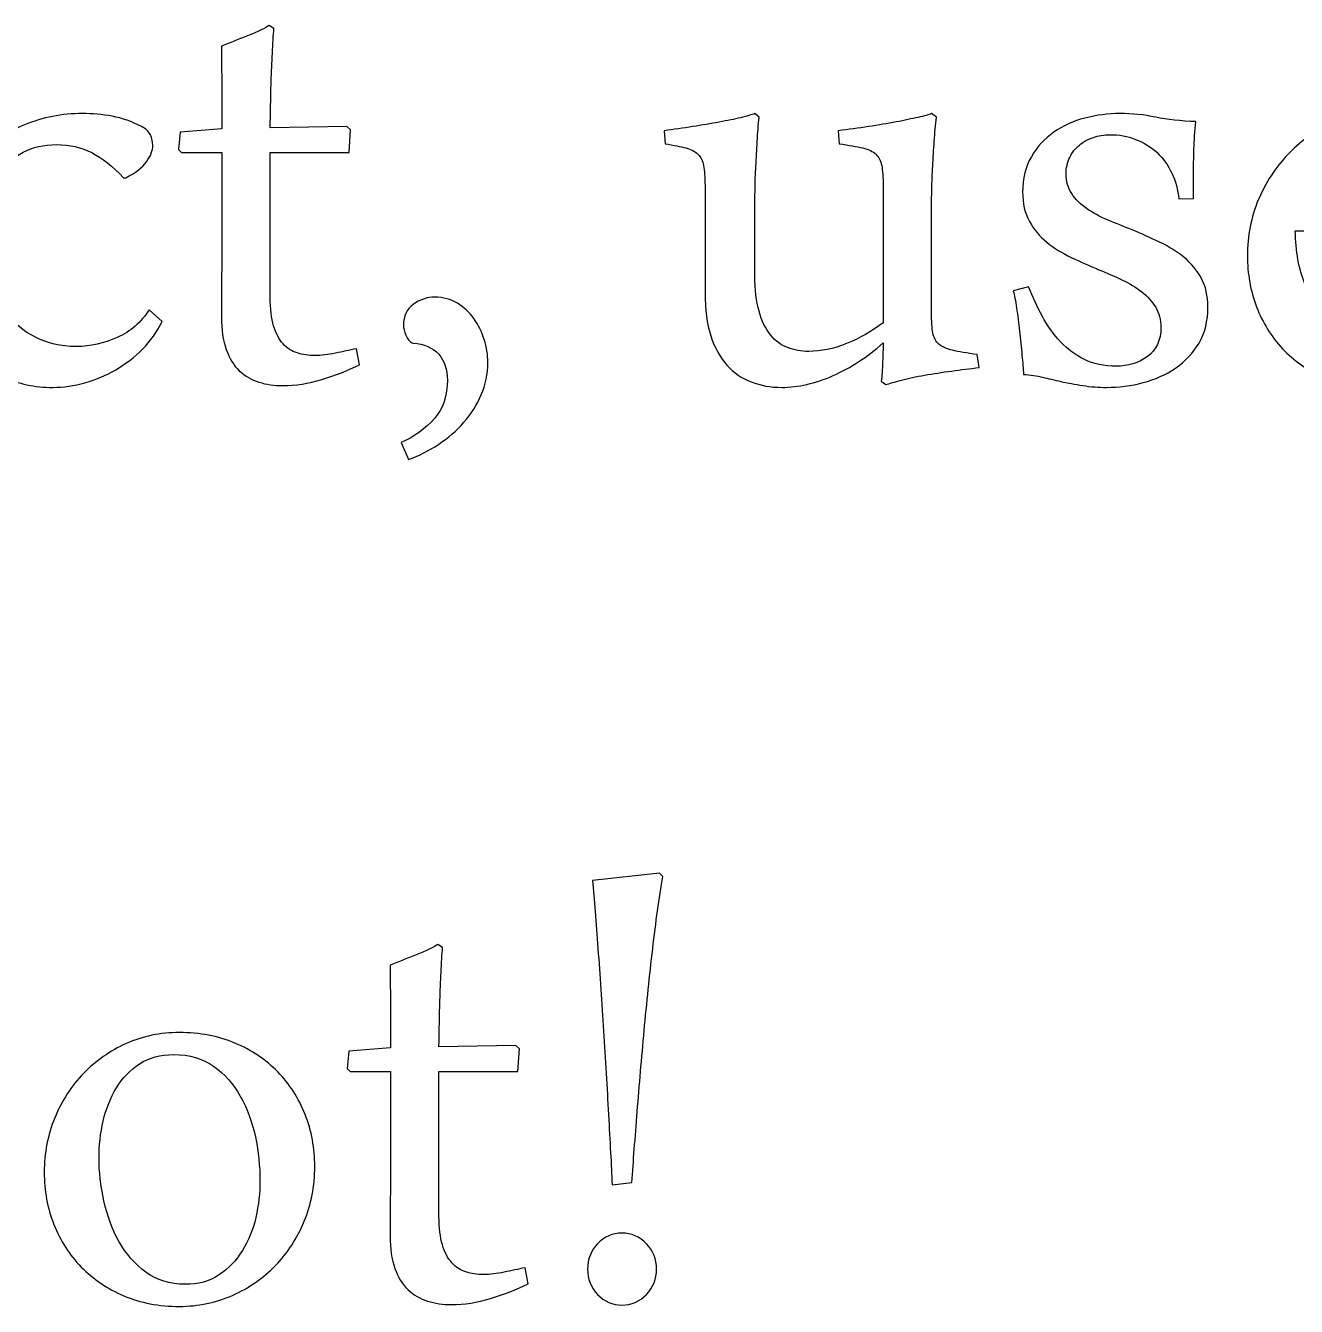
# Model space of a CAD drawing. Extents: x -303 to 288, y -142 to 145.
# Drawn here: x 62.72 to 74.43, y -139.42 to -127.62 of the extents above; entities that cross this region are included whole.
import ezdxf

# ---------------------------------------------------------------- set-up
doc = ezdxf.new("R2010")
doc.units = 0
doc.header["$MEASUREMENT"] = 0
doc.layers.add('LAYER_1', color=7, linetype='CONTINUOUS')

msp = doc.modelspace()

# ---------------------------------------------------------------- linework, layer by layer
at = {"layer": 'LAYER_1', "color": 250}
for points, knots in [([(65.0048, -127.6472), (64.9992, -127.7136), (64.9935, -127.7898), (64.9907, -127.8758), (64.9907, -127.8758), (64.9865, -127.9633), (64.9822, -128.0494), (64.9794, -128.1369), (64.9794, -128.1369), (64.9766, -128.2244), (64.9752, -128.3048), (64.9738, -128.381), (64.9738, -128.381), (64.9724, -128.4572), (64.9709, -128.5179), (64.9709, -128.5645), (64.9709, -128.5645), (64.9709, -128.5645), (65.6779, -128.5518), (65.6779, -128.5518), (65.6779, -128.5518), (65.6779, -128.5518), (65.7118, -128.5814), (65.7118, -128.5814), (65.7118, -128.5814), (65.7118, -128.5814), (65.6991, -128.7916), (65.6991, -128.7916), (65.6991, -128.7916), (65.6991, -128.7916), (64.9709, -128.7916), (64.9709, -128.7916), (64.9709, -128.7916), (64.9709, -128.7916), (64.9709, -130.1237), (64.9709, -130.1237), (64.9709, -130.1237), (64.9709, -130.231), (64.9822, -130.3184), (65.002, -130.3876), (65.002, -130.3876), (65.0232, -130.4567), (65.0514, -130.5118), (65.0895, -130.5527), (65.0895, -130.5527), (65.1262, -130.595), (65.1699, -130.6232), (65.2193, -130.6374), (65.2193, -130.6374), (65.2687, -130.6529), (65.3223, -130.6613), (65.3802, -130.6613), (65.3802, -130.6613), (65.4408, -130.6613), (65.5043, -130.6543), (65.5707, -130.6402), (65.5707, -130.6402), (65.637, -130.6261), (65.7019, -130.612), (65.7654, -130.5993), (65.7654, -130.5993), (65.7654, -130.5993), (65.7936, -130.7474), (65.7936, -130.7474), (65.7936, -130.7474), (65.6864, -130.7996), (65.5707, -130.8448), (65.4465, -130.8815), (65.4465, -130.8815), (65.3223, -130.9196), (65.2024, -130.9379), (65.0867, -130.9379), (65.0867, -130.9379), (65.0076, -130.9379), (64.9328, -130.928), (64.8665, -130.9069), (64.8665, -130.9069), (64.7988, -130.8857), (64.7381, -130.8504), (64.6859, -130.801), (64.6859, -130.801), (64.6337, -130.7517), (64.5928, -130.6867), (64.5646, -130.6049), (64.5646, -130.6049), (64.5349, -130.5231), (64.5208, -130.4243), (64.5208, -130.3057), (64.5208, -130.3057), (64.5208, -130.3057), (64.5208, -130.1943), (64.5208, -130.1943), (64.5208, -130.1943), (64.5208, -130.1435), (64.5208, -130.0645), (64.5222, -129.9544), (64.5222, -129.9544), (64.5236, -129.8429), (64.525, -129.6962), (64.525, -129.5113), (64.525, -129.5113), (64.525, -129.5113), (64.525, -128.7916), (64.525, -128.7916), (64.525, -128.7916), (64.525, -128.7916), (64.1525, -128.7916), (64.1525, -128.7916), (64.1525, -128.7916), (64.1525, -128.7916), (64.1243, -128.7634), (64.1243, -128.7634), (64.1243, -128.7634), (64.1243, -128.7634), (64.1398, -128.6026), (64.1398, -128.6026), (64.1398, -128.6026), (64.1398, -128.6026), (64.525, -128.5729), (64.525, -128.5729), (64.525, -128.5729), (64.525, -128.5729), (64.525, -128.23), (64.525, -128.23), (64.525, -128.23), (64.525, -128.1609), (64.5236, -128.0903), (64.5222, -128.0198), (64.5222, -128.0198), (64.5208, -127.9478), (64.5208, -127.8787), (64.5208, -127.8123), (64.5208, -127.8123), (64.5617, -127.7954), (64.6055, -127.7785), (64.6492, -127.7601), (64.6492, -127.7601), (64.693, -127.7432), (64.7353, -127.7248), (64.7776, -127.7093), (64.7776, -127.7093), (64.8185, -127.6924), (64.8552, -127.6769), (64.8863, -127.6613), (64.8863, -127.6613), (64.9187, -127.6458), (64.9427, -127.6331), (64.9597, -127.6218), (64.9597, -127.6218), (64.9597, -127.6218), (65.0048, -127.6472), (65.0048, -127.6472)], [0, 0, 0, 0, 0.025641, 0.025641, 0.025641, 0.025641, 0.0512821, 0.0512821, 0.0512821, 0.0512821, 0.0769231, 0.0769231, 0.0769231, 0.0769231, 0.1025641, 0.1025641, 0.1025641, 0.1025641, 0.1282051, 0.1282051, 0.1282051, 0.1282051, 0.1538462, 0.1538462, 0.1538462, 0.1538462, 0.1794872, 0.1794872, 0.1794872, 0.1794872, 0.2051282, 0.2051282, 0.2051282, 0.2051282, 0.2307692, 0.2307692, 0.2307692, 0.2307692, 0.2564103, 0.2564103, 0.2564103, 0.2564103, 0.2820513, 0.2820513, 0.2820513, 0.2820513, 0.3076923, 0.3076923, 0.3076923, 0.3076923, 0.3333333, 0.3333333, 0.3333333, 0.3333333, 0.3589744, 0.3589744, 0.3589744, 0.3589744, 0.3846154, 0.3846154, 0.3846154, 0.3846154, 0.4102564, 0.4102564, 0.4102564, 0.4102564, 0.4358974, 0.4358974, 0.4358974, 0.4358974, 0.4615385, 0.4615385, 0.4615385, 0.4615385, 0.4871795, 0.4871795, 0.4871795, 0.4871795, 0.5128205, 0.5128205, 0.5128205, 0.5128205, 0.5384615, 0.5384615, 0.5384615, 0.5384615, 0.5641026, 0.5641026, 0.5641026, 0.5641026, 0.5897436, 0.5897436, 0.5897436, 0.5897436, 0.6153846, 0.6153846, 0.6153846, 0.6153846, 0.6410256, 0.6410256, 0.6410256, 0.6410256, 0.6666667, 0.6666667, 0.6666667, 0.6666667, 0.6923077, 0.6923077, 0.6923077, 0.6923077, 0.7179487, 0.7179487, 0.7179487, 0.7179487, 0.7435897, 0.7435897, 0.7435897, 0.7435897, 0.7692308, 0.7692308, 0.7692308, 0.7692308, 0.7948718, 0.7948718, 0.7948718, 0.7948718, 0.8205128, 0.8205128, 0.8205128, 0.8205128, 0.8461538, 0.8461538, 0.8461538, 0.8461538, 0.8717949, 0.8717949, 0.8717949, 0.8717949, 0.8974359, 0.8974359, 0.8974359, 0.8974359, 0.9230769, 0.9230769, 0.9230769, 0.9230769, 0.9487179, 0.9487179, 0.9487179, 0.9487179, 1, 1, 1, 1]), ([(63.9747, -130.3467), (63.9281, -130.4426), (63.8675, -130.5287), (63.7927, -130.6035), (63.7927, -130.6035), (63.7193, -130.6769), (63.636, -130.7404), (63.5471, -130.7926), (63.5471, -130.7926), (63.4582, -130.8448), (63.3637, -130.8857), (63.2635, -130.9125), (63.2635, -130.9125), (63.1647, -130.9407), (63.066, -130.9549), (62.9658, -130.9549), (62.9658, -130.9549), (62.8007, -130.9549), (62.6497, -130.9224), (62.5114, -130.8575), (62.5114, -130.8575), (62.3731, -130.7926), (62.2546, -130.7065), (62.1558, -130.5993), (62.1558, -130.5993), (62.057, -130.4906), (61.9794, -130.3664), (61.9244, -130.2239), (61.9244, -130.2239), (61.8693, -130.0828), (61.8411, -129.9332), (61.8411, -129.7766), (61.8411, -129.7766), (61.8411, -129.5861), (61.8792, -129.4097), (61.9554, -129.2474), (61.9554, -129.2474), (62.0316, -129.0837), (62.1332, -128.9426), (62.2616, -128.8213), (62.2616, -128.8213), (62.39, -128.6999), (62.5382, -128.6054), (62.7061, -128.5362), (62.7061, -128.5362), (62.874, -128.4671), (63.0518, -128.4318), (63.2395, -128.4318), (63.2395, -128.4318), (63.3298, -128.4318), (63.4216, -128.4403), (63.5147, -128.4572), (63.5147, -128.4572), (63.6064, -128.4741), (63.6967, -128.5052), (63.7842, -128.5518), (63.7842, -128.5518), (63.8237, -128.5715), (63.8505, -128.5969), (63.866, -128.6294), (63.866, -128.6294), (63.8802, -128.6604), (63.8886, -128.6915), (63.8886, -128.7225), (63.8886, -128.7225), (63.8886, -128.7719), (63.8689, -128.8227), (63.8308, -128.8763), (63.8308, -128.8763), (63.7913, -128.9313), (63.7278, -128.9793), (63.6403, -129.0231), (63.6403, -129.0231), (63.6403, -129.0231), (63.6191, -129.0231), (63.6191, -129.0231), (63.6191, -129.0231), (63.5175, -128.9186), (63.4201, -128.8424), (63.3256, -128.7916), (63.3256, -128.7916), (63.2325, -128.7423), (63.1238, -128.7183), (62.9996, -128.7183), (62.9996, -128.7183), (62.8839, -128.7183), (62.7823, -128.7408), (62.6948, -128.7874), (62.6948, -128.7874), (62.6088, -128.8354), (62.5368, -128.8975), (62.4789, -128.9737), (62.4789, -128.9737), (62.4211, -129.0513), (62.3759, -129.1402), (62.3463, -129.2404), (62.3463, -129.2404), (62.3153, -129.342), (62.3011, -129.445), (62.3011, -129.5522), (62.3011, -129.5522), (62.3011, -129.6877), (62.3209, -129.8175), (62.3604, -129.9417), (62.3604, -129.9417), (62.3999, -130.0659), (62.4578, -130.1745), (62.5326, -130.2676), (62.5326, -130.2676), (62.6059, -130.3622), (62.6977, -130.437), (62.8077, -130.4934), (62.8077, -130.4934), (62.9164, -130.5499), (63.0406, -130.5781), (63.1817, -130.5781), (63.1817, -130.5781), (63.3129, -130.5781), (63.4399, -130.5499), (63.5613, -130.4948), (63.5613, -130.4948), (63.6826, -130.4398), (63.7814, -130.3551), (63.8548, -130.2394), (63.8548, -130.2394), (63.8548, -130.2394), (63.9747, -130.3467), (63.9747, -130.3467)], [0, 0, 0, 0, 0.030303, 0.030303, 0.030303, 0.030303, 0.0606061, 0.0606061, 0.0606061, 0.0606061, 0.0909091, 0.0909091, 0.0909091, 0.0909091, 0.1212121, 0.1212121, 0.1212121, 0.1212121, 0.1515152, 0.1515152, 0.1515152, 0.1515152, 0.1818182, 0.1818182, 0.1818182, 0.1818182, 0.2121212, 0.2121212, 0.2121212, 0.2121212, 0.2424242, 0.2424242, 0.2424242, 0.2424242, 0.2727273, 0.2727273, 0.2727273, 0.2727273, 0.3030303, 0.3030303, 0.3030303, 0.3030303, 0.3333333, 0.3333333, 0.3333333, 0.3333333, 0.3636364, 0.3636364, 0.3636364, 0.3636364, 0.3939394, 0.3939394, 0.3939394, 0.3939394, 0.4242424, 0.4242424, 0.4242424, 0.4242424, 0.4545455, 0.4545455, 0.4545455, 0.4545455, 0.4848485, 0.4848485, 0.4848485, 0.4848485, 0.5151515, 0.5151515, 0.5151515, 0.5151515, 0.5454545, 0.5454545, 0.5454545, 0.5454545, 0.5757576, 0.5757576, 0.5757576, 0.5757576, 0.6060606, 0.6060606, 0.6060606, 0.6060606, 0.6363636, 0.6363636, 0.6363636, 0.6363636, 0.6666667, 0.6666667, 0.6666667, 0.6666667, 0.6969697, 0.6969697, 0.6969697, 0.6969697, 0.7272727, 0.7272727, 0.7272727, 0.7272727, 0.7575758, 0.7575758, 0.7575758, 0.7575758, 0.7878788, 0.7878788, 0.7878788, 0.7878788, 0.8181818, 0.8181818, 0.8181818, 0.8181818, 0.8484848, 0.8484848, 0.8484848, 0.8484848, 0.8787879, 0.8787879, 0.8787879, 0.8787879, 0.9090909, 0.9090909, 0.9090909, 0.9090909, 0.9393939, 0.9393939, 0.9393939, 0.9393939, 1, 1, 1, 1]), ([(70.6013, -130.897), (70.6069, -130.8462), (70.6111, -130.7883), (70.614, -130.7206), (70.614, -130.7206), (70.6168, -130.6529), (70.6182, -130.595), (70.6182, -130.5456), (70.6182, -130.5456), (70.4743, -130.674), (70.3204, -130.7756), (70.1568, -130.8462), (70.1568, -130.8462), (69.9931, -130.9182), (69.835, -130.9549), (69.684, -130.9549), (69.684, -130.9549), (69.5824, -130.9549), (69.4879, -130.9379), (69.4032, -130.9041), (69.4032, -130.9041), (69.3171, -130.8716), (69.2424, -130.8194), (69.1789, -130.7502), (69.1789, -130.7502), (69.1154, -130.6797), (69.066, -130.5894), (69.0307, -130.4793), (69.0307, -130.4793), (68.9954, -130.3692), (68.9771, -130.2366), (68.9771, -130.0814), (68.9771, -130.0814), (68.9771, -130.0814), (68.9771, -129.0936), (68.9771, -129.0936), (68.9771, -129.0936), (68.9771, -129.0174), (68.9728, -128.9567), (68.9644, -128.9116), (68.9644, -128.9116), (68.9559, -128.8678), (68.939, -128.8326), (68.9122, -128.8072), (68.9122, -128.8072), (68.8868, -128.7803), (68.8501, -128.7606), (68.8007, -128.7493), (68.8007, -128.7493), (68.7527, -128.7366), (68.6892, -128.7239), (68.6088, -128.7098), (68.6088, -128.7098), (68.6088, -128.7098), (68.6003, -128.5899), (68.6003, -128.5899), (68.6003, -128.5899), (68.6892, -128.5786), (68.7767, -128.5659), (68.8628, -128.5518), (68.8628, -128.5518), (68.9503, -128.5391), (69.0307, -128.5249), (69.1069, -128.5108), (69.1069, -128.5108), (69.1831, -128.4967), (69.2494, -128.484), (69.3059, -128.4699), (69.3059, -128.4699), (69.3623, -128.4558), (69.406, -128.4431), (69.4357, -128.4318), (69.4357, -128.4318), (69.4357, -128.4318), (69.4766, -128.4657), (69.4766, -128.4657), (69.4766, -128.4657), (69.4681, -128.5348), (69.4625, -128.6082), (69.4583, -128.6872), (69.4583, -128.6872), (69.454, -128.7648), (69.4498, -128.8424), (69.4456, -128.9158), (69.4456, -128.9158), (69.4413, -128.9906), (69.4385, -129.0612), (69.4385, -129.1289), (69.4385, -129.1289), (69.4371, -129.1966), (69.4357, -129.2545), (69.4357, -129.3053), (69.4357, -129.3053), (69.4357, -129.3053), (69.4357, -129.9248), (69.4357, -129.9248), (69.4357, -129.9248), (69.4357, -130.0546), (69.4484, -130.1646), (69.4752, -130.2535), (69.4752, -130.2535), (69.5006, -130.3424), (69.5359, -130.4158), (69.581, -130.4708), (69.581, -130.4708), (69.6248, -130.5259), (69.677, -130.5654), (69.7377, -130.588), (69.7377, -130.588), (69.7983, -130.612), (69.8632, -130.6232), (69.9324, -130.6232), (69.9324, -130.6232), (70.0453, -130.6232), (70.161, -130.5993), (70.2809, -130.5513), (70.2809, -130.5513), (70.4009, -130.5033), (70.5138, -130.4384), (70.6182, -130.3594), (70.6182, -130.3594), (70.6182, -130.3594), (70.6182, -129.0936), (70.6182, -129.0936), (70.6182, -129.0936), (70.6182, -129.0174), (70.614, -128.9567), (70.6055, -128.9116), (70.6055, -128.9116), (70.597, -128.8678), (70.5801, -128.8326), (70.5519, -128.8072), (70.5519, -128.8072), (70.5251, -128.7803), (70.4841, -128.7606), (70.4305, -128.7493), (70.4305, -128.7493), (70.3769, -128.7366), (70.3035, -128.7239), (70.2132, -128.7098), (70.2132, -128.7098), (70.2132, -128.7098), (70.2047, -128.5899), (70.2047, -128.5899), (70.2047, -128.5899), (70.2979, -128.5786), (70.391, -128.5659), (70.4841, -128.5518), (70.4841, -128.5518), (70.5759, -128.5391), (70.6605, -128.5235), (70.7381, -128.5094), (70.7381, -128.5094), (70.8157, -128.4939), (70.8821, -128.4798), (70.9399, -128.4671), (70.9399, -128.4671), (70.9978, -128.4558), (71.0401, -128.4431), (71.0641, -128.4318), (71.0641, -128.4318), (71.0641, -128.4318), (71.1107, -128.4657), (71.1107, -128.4657), (71.1107, -128.4657), (71.1022, -128.5348), (71.0951, -128.6082), (71.0895, -128.6872), (71.0895, -128.6872), (71.0838, -128.7648), (71.0796, -128.8424), (71.0754, -128.9158), (71.0754, -128.9158), (71.0711, -128.9906), (71.0683, -129.0612), (71.0669, -129.1289), (71.0669, -129.1289), (71.0655, -129.1966), (71.0641, -129.2545), (71.0641, -129.3053), (71.0641, -129.3053), (71.0641, -129.3053), (71.0641, -130.2676), (71.0641, -130.2676), (71.0641, -130.2676), (71.0641, -130.3481), (71.0683, -130.4102), (71.0768, -130.4539), (71.0768, -130.4539), (71.0853, -130.4977), (71.1036, -130.5329), (71.1332, -130.5569), (71.1332, -130.5569), (71.1615, -130.5823), (71.2038, -130.6007), (71.2588, -130.6134), (71.2588, -130.6134), (71.3139, -130.6261), (71.3901, -130.6388), (71.486, -130.6529), (71.486, -130.6529), (71.486, -130.6529), (71.5029, -130.7728), (71.5029, -130.7728), (71.5029, -130.7728), (71.4197, -130.7813), (71.335, -130.7912), (71.2489, -130.8039), (71.2489, -130.8039), (71.1615, -130.8152), (71.0796, -130.8293), (71.0006, -130.842), (71.0006, -130.842), (70.9216, -130.8561), (70.851, -130.8716), (70.7875, -130.8885), (70.7875, -130.8885), (70.724, -130.9041), (70.676, -130.9182), (70.6436, -130.9295), (70.6436, -130.9295), (70.6436, -130.9295), (70.6013, -130.897), (70.6013, -130.897)], [0, 0, 0, 0, 0.0175439, 0.0175439, 0.0175439, 0.0175439, 0.0350877, 0.0350877, 0.0350877, 0.0350877, 0.0526316, 0.0526316, 0.0526316, 0.0526316, 0.0701754, 0.0701754, 0.0701754, 0.0701754, 0.0877193, 0.0877193, 0.0877193, 0.0877193, 0.1052632, 0.1052632, 0.1052632, 0.1052632, 0.122807, 0.122807, 0.122807, 0.122807, 0.1403509, 0.1403509, 0.1403509, 0.1403509, 0.1578947, 0.1578947, 0.1578947, 0.1578947, 0.1754386, 0.1754386, 0.1754386, 0.1754386, 0.1929825, 0.1929825, 0.1929825, 0.1929825, 0.2105263, 0.2105263, 0.2105263, 0.2105263, 0.2280702, 0.2280702, 0.2280702, 0.2280702, 0.245614, 0.245614, 0.245614, 0.245614, 0.2631579, 0.2631579, 0.2631579, 0.2631579, 0.2807018, 0.2807018, 0.2807018, 0.2807018, 0.2982456, 0.2982456, 0.2982456, 0.2982456, 0.3157895, 0.3157895, 0.3157895, 0.3157895, 0.3333333, 0.3333333, 0.3333333, 0.3333333, 0.3508772, 0.3508772, 0.3508772, 0.3508772, 0.3684211, 0.3684211, 0.3684211, 0.3684211, 0.3859649, 0.3859649, 0.3859649, 0.3859649, 0.4035088, 0.4035088, 0.4035088, 0.4035088, 0.4210526, 0.4210526, 0.4210526, 0.4210526, 0.4385965, 0.4385965, 0.4385965, 0.4385965, 0.4561404, 0.4561404, 0.4561404, 0.4561404, 0.4736842, 0.4736842, 0.4736842, 0.4736842, 0.4912281, 0.4912281, 0.4912281, 0.4912281, 0.5087719, 0.5087719, 0.5087719, 0.5087719, 0.5263158, 0.5263158, 0.5263158, 0.5263158, 0.5438596, 0.5438596, 0.5438596, 0.5438596, 0.5614035, 0.5614035, 0.5614035, 0.5614035, 0.5789474, 0.5789474, 0.5789474, 0.5789474, 0.5964912, 0.5964912, 0.5964912, 0.5964912, 0.6140351, 0.6140351, 0.6140351, 0.6140351, 0.6315789, 0.6315789, 0.6315789, 0.6315789, 0.6491228, 0.6491228, 0.6491228, 0.6491228, 0.6666667, 0.6666667, 0.6666667, 0.6666667, 0.6842105, 0.6842105, 0.6842105, 0.6842105, 0.7017544, 0.7017544, 0.7017544, 0.7017544, 0.7192982, 0.7192982, 0.7192982, 0.7192982, 0.7368421, 0.7368421, 0.7368421, 0.7368421, 0.754386, 0.754386, 0.754386, 0.754386, 0.7719298, 0.7719298, 0.7719298, 0.7719298, 0.7894737, 0.7894737, 0.7894737, 0.7894737, 0.8070175, 0.8070175, 0.8070175, 0.8070175, 0.8245614, 0.8245614, 0.8245614, 0.8245614, 0.8421053, 0.8421053, 0.8421053, 0.8421053, 0.8596491, 0.8596491, 0.8596491, 0.8596491, 0.877193, 0.877193, 0.877193, 0.877193, 0.8947368, 0.8947368, 0.8947368, 0.8947368, 0.9122807, 0.9122807, 0.9122807, 0.9122807, 0.9298246, 0.9298246, 0.9298246, 0.9298246, 0.9473684, 0.9473684, 0.9473684, 0.9473684, 0.9649123, 0.9649123, 0.9649123, 0.9649123, 1, 1, 1, 1]), ([(73.3431, -129.2178), (73.3346, -129.1331), (73.3134, -129.0527), (73.2782, -128.9807), (73.2782, -128.9807), (73.2443, -128.9073), (73.1991, -128.8438), (73.1427, -128.7916), (73.1427, -128.7916), (73.0862, -128.7394), (73.0199, -128.6985), (72.9451, -128.6703), (72.9451, -128.6703), (72.8718, -128.6407), (72.7913, -128.6265), (72.7067, -128.6265), (72.7067, -128.6265), (72.653, -128.6265), (72.6036, -128.635), (72.5557, -128.6519), (72.5557, -128.6519), (72.5063, -128.6675), (72.4639, -128.6915), (72.4273, -128.7225), (72.4273, -128.7225), (72.3892, -128.7521), (72.3595, -128.7902), (72.3384, -128.8354), (72.3384, -128.8354), (72.3158, -128.8805), (72.3045, -128.9327), (72.3045, -128.9906), (72.3045, -128.9906), (72.3045, -129.0597), (72.3228, -129.119), (72.3567, -129.1698), (72.3567, -129.1698), (72.3906, -129.222), (72.4371, -129.2672), (72.4936, -129.3067), (72.4936, -129.3067), (72.55, -129.3462), (72.6149, -129.3815), (72.6869, -129.4125), (72.6869, -129.4125), (72.7603, -129.4422), (72.8351, -129.4732), (72.9127, -129.5028), (72.9127, -129.5028), (72.9988, -129.5395), (73.0834, -129.5776), (73.1667, -129.6171), (73.1667, -129.6171), (73.2513, -129.6566), (73.3261, -129.7032), (73.3925, -129.7568), (73.3925, -129.7568), (73.4588, -129.8119), (73.511, -129.8754), (73.5519, -129.9502), (73.5519, -129.9502), (73.5914, -130.0235), (73.6112, -130.1124), (73.6112, -130.214), (73.6112, -130.214), (73.6112, -130.3438), (73.5844, -130.4553), (73.5293, -130.547), (73.5293, -130.547), (73.4729, -130.6388), (73.4023, -130.7164), (73.3134, -130.7771), (73.3134, -130.7771), (73.2259, -130.8377), (73.1258, -130.8815), (73.0143, -130.9111), (73.0143, -130.9111), (72.9028, -130.9393), (72.7899, -130.9549), (72.677, -130.9549), (72.677, -130.9549), (72.6051, -130.9549), (72.5331, -130.9492), (72.4597, -130.9379), (72.4597, -130.9379), (72.3863, -130.9266), (72.3186, -130.9139), (72.2551, -130.9012), (72.2551, -130.9012), (72.1973, -130.8871), (72.1422, -130.873), (72.0886, -130.8617), (72.0886, -130.8617), (72.0336, -130.849), (71.9757, -130.8406), (71.9122, -130.8349), (71.9122, -130.8349), (71.9094, -130.7869), (71.9052, -130.7277), (71.8981, -130.6571), (71.8981, -130.6571), (71.891, -130.5851), (71.884, -130.5118), (71.8755, -130.437), (71.8755, -130.437), (71.8671, -130.3636), (71.8572, -130.2916), (71.8487, -130.2239), (71.8487, -130.2239), (71.8388, -130.1576), (71.8275, -130.104), (71.8177, -130.0659), (71.8177, -130.0659), (71.8177, -130.0659), (71.9574, -130.0278), (71.9574, -130.0278), (71.9574, -130.0278), (71.9969, -130.1223), (72.0392, -130.2126), (72.0858, -130.3015), (72.0858, -130.3015), (72.1323, -130.389), (72.1888, -130.4666), (72.2537, -130.5343), (72.2537, -130.5343), (72.3186, -130.6021), (72.392, -130.6571), (72.4738, -130.698), (72.4738, -130.698), (72.5571, -130.739), (72.6544, -130.7601), (72.7673, -130.7601), (72.7673, -130.7601), (72.876, -130.7601), (72.9705, -130.7305), (73.0538, -130.6712), (73.0538, -130.6712), (73.1356, -130.612), (73.178, -130.5216), (73.178, -130.4003), (73.178, -130.4003), (73.178, -130.3311), (73.161, -130.2705), (73.13, -130.2168), (73.13, -130.2168), (73.0975, -130.1632), (73.0552, -130.1153), (73.0016, -130.0743), (73.0016, -130.0743), (72.948, -130.032), (72.8873, -129.9953), (72.8195, -129.9643), (72.8195, -129.9643), (72.7518, -129.9318), (72.6813, -129.9008), (72.6065, -129.8711), (72.6065, -129.8711), (72.5218, -129.8359), (72.4371, -129.7978), (72.3525, -129.7568), (72.3525, -129.7568), (72.2678, -129.7173), (72.193, -129.6708), (72.1267, -129.6171), (72.1267, -129.6171), (72.0604, -129.5635), (72.0068, -129.4986), (71.9658, -129.4252), (71.9658, -129.4252), (71.9249, -129.3504), (71.9037, -129.2601), (71.9037, -129.1557), (71.9037, -129.1557), (71.9037, -129.0287), (71.9306, -128.92), (71.9842, -128.8297), (71.9842, -128.8297), (72.0378, -128.738), (72.1069, -128.6632), (72.1916, -128.604), (72.1916, -128.604), (72.2749, -128.5447), (72.3708, -128.501), (72.4781, -128.4741), (72.4781, -128.4741), (72.5867, -128.4459), (72.694, -128.4318), (72.8012, -128.4318), (72.8012, -128.4318), (72.9113, -128.4318), (73.0213, -128.4431), (73.13, -128.4657), (73.13, -128.4657), (73.2386, -128.4883), (73.3614, -128.501), (73.4997, -128.5066), (73.4997, -128.5066), (73.4912, -128.5955), (73.4856, -128.6788), (73.4828, -128.7564), (73.4828, -128.7564), (73.4799, -128.8354), (73.4785, -128.92), (73.4785, -129.0118), (73.4785, -129.0118), (73.4785, -129.0118), (73.4785, -129.2136), (73.4785, -129.2136), (73.4785, -129.2136), (73.4785, -129.2136), (73.3431, -129.2178), (73.3431, -129.2178)], [0, 0, 0, 0, 0.0185185, 0.0185185, 0.0185185, 0.0185185, 0.037037, 0.037037, 0.037037, 0.037037, 0.0555556, 0.0555556, 0.0555556, 0.0555556, 0.0740741, 0.0740741, 0.0740741, 0.0740741, 0.0925926, 0.0925926, 0.0925926, 0.0925926, 0.1111111, 0.1111111, 0.1111111, 0.1111111, 0.1296296, 0.1296296, 0.1296296, 0.1296296, 0.1481481, 0.1481481, 0.1481481, 0.1481481, 0.1666667, 0.1666667, 0.1666667, 0.1666667, 0.1851852, 0.1851852, 0.1851852, 0.1851852, 0.2037037, 0.2037037, 0.2037037, 0.2037037, 0.2222222, 0.2222222, 0.2222222, 0.2222222, 0.2407407, 0.2407407, 0.2407407, 0.2407407, 0.2592593, 0.2592593, 0.2592593, 0.2592593, 0.2777778, 0.2777778, 0.2777778, 0.2777778, 0.2962963, 0.2962963, 0.2962963, 0.2962963, 0.3148148, 0.3148148, 0.3148148, 0.3148148, 0.3333333, 0.3333333, 0.3333333, 0.3333333, 0.3518519, 0.3518519, 0.3518519, 0.3518519, 0.3703704, 0.3703704, 0.3703704, 0.3703704, 0.3888889, 0.3888889, 0.3888889, 0.3888889, 0.4074074, 0.4074074, 0.4074074, 0.4074074, 0.4259259, 0.4259259, 0.4259259, 0.4259259, 0.4444444, 0.4444444, 0.4444444, 0.4444444, 0.462963, 0.462963, 0.462963, 0.462963, 0.4814815, 0.4814815, 0.4814815, 0.4814815, 0.5, 0.5, 0.5, 0.5, 0.5185185, 0.5185185, 0.5185185, 0.5185185, 0.537037, 0.537037, 0.537037, 0.537037, 0.5555556, 0.5555556, 0.5555556, 0.5555556, 0.5740741, 0.5740741, 0.5740741, 0.5740741, 0.5925926, 0.5925926, 0.5925926, 0.5925926, 0.6111111, 0.6111111, 0.6111111, 0.6111111, 0.6296296, 0.6296296, 0.6296296, 0.6296296, 0.6481481, 0.6481481, 0.6481481, 0.6481481, 0.6666667, 0.6666667, 0.6666667, 0.6666667, 0.6851852, 0.6851852, 0.6851852, 0.6851852, 0.7037037, 0.7037037, 0.7037037, 0.7037037, 0.7222222, 0.7222222, 0.7222222, 0.7222222, 0.7407407, 0.7407407, 0.7407407, 0.7407407, 0.7592593, 0.7592593, 0.7592593, 0.7592593, 0.7777778, 0.7777778, 0.7777778, 0.7777778, 0.7962963, 0.7962963, 0.7962963, 0.7962963, 0.8148148, 0.8148148, 0.8148148, 0.8148148, 0.8333333, 0.8333333, 0.8333333, 0.8333333, 0.8518519, 0.8518519, 0.8518519, 0.8518519, 0.8703704, 0.8703704, 0.8703704, 0.8703704, 0.8888889, 0.8888889, 0.8888889, 0.8888889, 0.9074074, 0.9074074, 0.9074074, 0.9074074, 0.9259259, 0.9259259, 0.9259259, 0.9259259, 0.9444444, 0.9444444, 0.9444444, 0.9444444, 0.962963, 0.962963, 0.962963, 0.962963, 1, 1, 1, 1]), ([(76.0877, -130.413), (75.9988, -130.5287), (75.9085, -130.6218), (75.8139, -130.6924), (75.8139, -130.6924), (75.7208, -130.7615), (75.6305, -130.8166), (75.5458, -130.8547), (75.5458, -130.8547), (75.4597, -130.8942), (75.3821, -130.9196), (75.3102, -130.9337), (75.3102, -130.9337), (75.2382, -130.9478), (75.1818, -130.9549), (75.1408, -130.9549), (75.1408, -130.9549), (74.9701, -130.9549), (74.812, -130.9224), (74.6695, -130.8589), (74.6695, -130.8589), (74.5256, -130.7954), (74.4028, -130.7093), (74.2998, -130.5993), (74.2998, -130.5993), (74.1954, -130.4892), (74.1164, -130.3594), (74.0599, -130.2126), (74.0599, -130.2126), (74.0035, -130.0645), (73.9753, -129.9078), (73.9753, -129.7427), (73.9753, -129.7427), (73.9753, -129.5579), (74.0091, -129.3871), (74.0755, -129.2277), (74.0755, -129.2277), (74.1432, -129.0696), (74.2335, -128.9313), (74.345, -128.8128), (74.345, -128.8128), (74.4565, -128.6943), (74.5849, -128.6011), (74.7316, -128.5334), (74.7316, -128.5334), (74.877, -128.4657), (75.0279, -128.4318), (75.1818, -128.4318), (75.1818, -128.4318), (75.3059, -128.4318), (75.4231, -128.453), (75.5359, -128.4925), (75.5359, -128.4925), (75.6474, -128.532), (75.7448, -128.5899), (75.8266, -128.6646), (75.8266, -128.6646), (75.9099, -128.738), (75.9762, -128.8283), (76.0256, -128.9327), (76.0256, -128.9327), (76.075, -129.0372), (76.099, -129.1543), (76.099, -129.2841), (76.099, -129.2841), (76.099, -129.2841), (76.099, -129.342), (76.099, -129.342), (76.099, -129.342), (76.099, -129.342), (76.0961, -129.3998), (76.0961, -129.3998), (76.0961, -129.3998), (76.082, -129.4746), (76.0425, -129.5113), (75.9804, -129.5113), (75.9804, -129.5113), (75.9804, -129.5113), (74.4169, -129.5113), (74.4169, -129.5113), (74.4169, -129.5113), (74.4198, -129.7018), (74.4494, -129.8641), (74.5044, -129.9995), (74.5044, -129.9995), (74.5595, -130.135), (74.63, -130.2451), (74.7175, -130.3297), (74.7175, -130.3297), (74.8036, -130.4158), (74.9009, -130.4779), (75.0082, -130.5188), (75.0082, -130.5188), (75.1154, -130.5583), (75.2213, -130.5781), (75.3271, -130.5781), (75.3271, -130.5781), (75.44, -130.5781), (75.5472, -130.5583), (75.6488, -130.5202), (75.6488, -130.5202), (75.7504, -130.4821), (75.8591, -130.4059), (75.972, -130.293), (75.972, -130.293), (75.972, -130.293), (76.0877, -130.413), (76.0877, -130.413)], [0, 0, 0, 0, 0.0357143, 0.0357143, 0.0357143, 0.0357143, 0.0714286, 0.0714286, 0.0714286, 0.0714286, 0.1071429, 0.1071429, 0.1071429, 0.1071429, 0.1428571, 0.1428571, 0.1428571, 0.1428571, 0.1785714, 0.1785714, 0.1785714, 0.1785714, 0.2142857, 0.2142857, 0.2142857, 0.2142857, 0.25, 0.25, 0.25, 0.25, 0.2857143, 0.2857143, 0.2857143, 0.2857143, 0.3214286, 0.3214286, 0.3214286, 0.3214286, 0.3571429, 0.3571429, 0.3571429, 0.3571429, 0.3928571, 0.3928571, 0.3928571, 0.3928571, 0.4285714, 0.4285714, 0.4285714, 0.4285714, 0.4642857, 0.4642857, 0.4642857, 0.4642857, 0.5, 0.5, 0.5, 0.5, 0.5357143, 0.5357143, 0.5357143, 0.5357143, 0.5714286, 0.5714286, 0.5714286, 0.5714286, 0.6071429, 0.6071429, 0.6071429, 0.6071429, 0.6428571, 0.6428571, 0.6428571, 0.6428571, 0.6785714, 0.6785714, 0.6785714, 0.6785714, 0.7142857, 0.7142857, 0.7142857, 0.7142857, 0.75, 0.75, 0.75, 0.75, 0.7857143, 0.7857143, 0.7857143, 0.7857143, 0.8214286, 0.8214286, 0.8214286, 0.8214286, 0.8571429, 0.8571429, 0.8571429, 0.8571429, 0.8928571, 0.8928571, 0.8928571, 0.8928571, 0.9285714, 0.9285714, 0.9285714, 0.9285714, 1, 1, 1, 1]), ([(66.9761, -130.7234), (66.9761, -130.8307), (66.9564, -130.9309), (66.9154, -131.0226), (66.9154, -131.0226), (66.8759, -131.1143), (66.8223, -131.199), (66.7546, -131.2766), (66.7546, -131.2766), (66.6868, -131.3542), (66.6092, -131.4219), (66.5203, -131.4798), (66.5203, -131.4798), (66.4328, -131.5376), (66.3411, -131.5842), (66.2438, -131.6195), (66.2438, -131.6195), (66.2438, -131.6195), (66.1774, -131.4629), (66.1774, -131.4629), (66.1774, -131.4629), (66.3016, -131.4078), (66.4032, -131.3344), (66.4836, -131.2413), (66.4836, -131.2413), (66.5641, -131.1496), (66.6036, -131.0311), (66.6036, -130.8885), (66.6036, -130.8885), (66.6036, -130.7912), (66.5768, -130.7121), (66.5232, -130.6501), (66.5232, -130.6501), (66.4695, -130.588), (66.3905, -130.5541), (66.2847, -130.5485), (66.2847, -130.5485), (66.255, -130.5329), (66.2325, -130.5075), (66.2198, -130.4751), (66.2198, -130.4751), (66.2057, -130.4412), (66.1986, -130.4102), (66.1986, -130.3791), (66.1986, -130.3791), (66.1986, -130.3001), (66.2282, -130.2366), (66.2875, -130.1914), (66.2875, -130.1914), (66.3468, -130.1463), (66.4131, -130.1237), (66.4879, -130.1237), (66.4879, -130.1237), (66.5655, -130.1237), (66.6346, -130.1421), (66.6953, -130.1787), (66.6953, -130.1787), (66.7546, -130.2168), (66.8068, -130.2634), (66.8477, -130.3213), (66.8477, -130.3213), (66.8886, -130.3791), (66.9211, -130.444), (66.9422, -130.5146), (66.9422, -130.5146), (66.9648, -130.5837), (66.9761, -130.6543), (66.9761, -130.7234)], [0, 0, 0, 0, 0.0555556, 0.0555556, 0.0555556, 0.0555556, 0.1111111, 0.1111111, 0.1111111, 0.1111111, 0.1666667, 0.1666667, 0.1666667, 0.1666667, 0.2222222, 0.2222222, 0.2222222, 0.2222222, 0.2777778, 0.2777778, 0.2777778, 0.2777778, 0.3333333, 0.3333333, 0.3333333, 0.3333333, 0.3888889, 0.3888889, 0.3888889, 0.3888889, 0.4444444, 0.4444444, 0.4444444, 0.4444444, 0.5, 0.5, 0.5, 0.5, 0.5555556, 0.5555556, 0.5555556, 0.5555556, 0.6111111, 0.6111111, 0.6111111, 0.6111111, 0.6666667, 0.6666667, 0.6666667, 0.6666667, 0.7222222, 0.7222222, 0.7222222, 0.7222222, 0.7777778, 0.7777778, 0.7777778, 0.7777778, 0.8333333, 0.8333333, 0.8333333, 0.8333333, 0.8888889, 0.8888889, 0.8888889, 0.8888889, 1, 1, 1, 1]), ([(68.559, -135.4309), (68.559, -135.4309), (68.5887, -135.4605), (68.5887, -135.4605), (68.5887, -135.4605), (68.5548, -135.6595), (68.5238, -135.881), (68.4955, -136.1279), (68.4955, -136.1279), (68.4659, -136.3749), (68.4405, -136.6261), (68.4165, -136.8801), (68.4165, -136.8801), (68.3939, -137.1355), (68.3714, -137.3838), (68.353, -137.6265), (68.353, -137.6265), (68.3333, -137.8692), (68.3163, -138.0866), (68.3036, -138.2799), (68.3036, -138.2799), (68.3036, -138.2799), (68.1216, -138.301), (68.1216, -138.301), (68.1216, -138.301), (68.1131, -138.119), (68.1018, -137.9031), (68.0877, -137.6533), (68.0877, -137.6533), (68.0736, -137.4036), (68.0595, -137.1482), (68.0426, -136.8871), (68.0426, -136.8871), (68.0256, -136.6247), (68.0087, -136.3707), (67.9904, -136.1265), (67.9904, -136.1265), (67.9734, -135.881), (67.9565, -135.6708), (67.9396, -135.4972), (67.9396, -135.4972), (67.9396, -135.4972), (68.559, -135.4309), (68.559, -135.4309)], [0, 0, 0, 0, 0.0833333, 0.0833333, 0.0833333, 0.0833333, 0.1666667, 0.1666667, 0.1666667, 0.1666667, 0.25, 0.25, 0.25, 0.25, 0.3333333, 0.3333333, 0.3333333, 0.3333333, 0.4166667, 0.4166667, 0.4166667, 0.4166667, 0.5, 0.5, 0.5, 0.5, 0.5833333, 0.5833333, 0.5833333, 0.5833333, 0.6666667, 0.6666667, 0.6666667, 0.6666667, 0.75, 0.75, 0.75, 0.75, 0.8333333, 0.8333333, 0.8333333, 0.8333333, 1, 1, 1, 1]), ([(66.5595, -136.1138), (66.5539, -136.1802), (66.5482, -136.2564), (66.5454, -136.3424), (66.5454, -136.3424), (66.5412, -136.4299), (66.5369, -136.516), (66.5341, -136.6035), (66.5341, -136.6035), (66.5313, -136.691), (66.5299, -136.7714), (66.5285, -136.8476), (66.5285, -136.8476), (66.5271, -136.9238), (66.5256, -136.9845), (66.5256, -137.0311), (66.5256, -137.0311), (66.5256, -137.0311), (67.2326, -137.0184), (67.2326, -137.0184), (67.2326, -137.0184), (67.2326, -137.0184), (67.2665, -137.048), (67.2665, -137.048), (67.2665, -137.048), (67.2665, -137.048), (67.2538, -137.2582), (67.2538, -137.2582), (67.2538, -137.2582), (67.2538, -137.2582), (66.5256, -137.2582), (66.5256, -137.2582), (66.5256, -137.2582), (66.5256, -137.2582), (66.5256, -138.5903), (66.5256, -138.5903), (66.5256, -138.5903), (66.5256, -138.6976), (66.5369, -138.785), (66.5567, -138.8542), (66.5567, -138.8542), (66.5779, -138.9233), (66.6061, -138.9784), (66.6442, -139.0193), (66.6442, -139.0193), (66.6809, -139.0616), (66.7246, -139.0898), (66.774, -139.104), (66.774, -139.104), (66.8234, -139.1195), (66.877, -139.1279), (66.9349, -139.1279), (66.9349, -139.1279), (66.9955, -139.1279), (67.059, -139.1209), (67.1254, -139.1068), (67.1254, -139.1068), (67.1917, -139.0927), (67.2566, -139.0786), (67.3201, -139.0659), (67.3201, -139.0659), (67.3201, -139.0659), (67.3483, -139.214), (67.3483, -139.214), (67.3483, -139.214), (67.2411, -139.2662), (67.1254, -139.3114), (67.0012, -139.3481), (67.0012, -139.3481), (66.877, -139.3862), (66.7571, -139.4045), (66.6414, -139.4045), (66.6414, -139.4045), (66.5623, -139.4045), (66.4875, -139.3946), (66.4212, -139.3735), (66.4212, -139.3735), (66.3535, -139.3523), (66.2928, -139.317), (66.2406, -139.2676), (66.2406, -139.2676), (66.1884, -139.2183), (66.1475, -139.1533), (66.1193, -139.0715), (66.1193, -139.0715), (66.0896, -138.9897), (66.0755, -138.8909), (66.0755, -138.7723), (66.0755, -138.7723), (66.0755, -138.7723), (66.0755, -138.6609), (66.0755, -138.6609), (66.0755, -138.6609), (66.0755, -138.6101), (66.0755, -138.5311), (66.0769, -138.421), (66.0769, -138.421), (66.0783, -138.3095), (66.0797, -138.1628), (66.0797, -137.9779), (66.0797, -137.9779), (66.0797, -137.9779), (66.0797, -137.2582), (66.0797, -137.2582), (66.0797, -137.2582), (66.0797, -137.2582), (65.7072, -137.2582), (65.7072, -137.2582), (65.7072, -137.2582), (65.7072, -137.2582), (65.679, -137.23), (65.679, -137.23), (65.679, -137.23), (65.679, -137.23), (65.6945, -137.0692), (65.6945, -137.0692), (65.6945, -137.0692), (65.6945, -137.0692), (66.0797, -137.0395), (66.0797, -137.0395), (66.0797, -137.0395), (66.0797, -137.0395), (66.0797, -136.6966), (66.0797, -136.6966), (66.0797, -136.6966), (66.0797, -136.6275), (66.0783, -136.5569), (66.0769, -136.4864), (66.0769, -136.4864), (66.0755, -136.4144), (66.0755, -136.3453), (66.0755, -136.2789), (66.0755, -136.2789), (66.1164, -136.262), (66.1602, -136.2451), (66.2039, -136.2267), (66.2039, -136.2267), (66.2477, -136.2098), (66.29, -136.1914), (66.3323, -136.1759), (66.3323, -136.1759), (66.3732, -136.159), (66.4099, -136.1435), (66.441, -136.1279), (66.441, -136.1279), (66.4734, -136.1124), (66.4974, -136.0997), (66.5144, -136.0884), (66.5144, -136.0884), (66.5144, -136.0884), (66.5595, -136.1138), (66.5595, -136.1138)], [0, 0, 0, 0, 0.025641, 0.025641, 0.025641, 0.025641, 0.0512821, 0.0512821, 0.0512821, 0.0512821, 0.0769231, 0.0769231, 0.0769231, 0.0769231, 0.1025641, 0.1025641, 0.1025641, 0.1025641, 0.1282051, 0.1282051, 0.1282051, 0.1282051, 0.1538462, 0.1538462, 0.1538462, 0.1538462, 0.1794872, 0.1794872, 0.1794872, 0.1794872, 0.2051282, 0.2051282, 0.2051282, 0.2051282, 0.2307692, 0.2307692, 0.2307692, 0.2307692, 0.2564103, 0.2564103, 0.2564103, 0.2564103, 0.2820513, 0.2820513, 0.2820513, 0.2820513, 0.3076923, 0.3076923, 0.3076923, 0.3076923, 0.3333333, 0.3333333, 0.3333333, 0.3333333, 0.3589744, 0.3589744, 0.3589744, 0.3589744, 0.3846154, 0.3846154, 0.3846154, 0.3846154, 0.4102564, 0.4102564, 0.4102564, 0.4102564, 0.4358974, 0.4358974, 0.4358974, 0.4358974, 0.4615385, 0.4615385, 0.4615385, 0.4615385, 0.4871795, 0.4871795, 0.4871795, 0.4871795, 0.5128205, 0.5128205, 0.5128205, 0.5128205, 0.5384615, 0.5384615, 0.5384615, 0.5384615, 0.5641026, 0.5641026, 0.5641026, 0.5641026, 0.5897436, 0.5897436, 0.5897436, 0.5897436, 0.6153846, 0.6153846, 0.6153846, 0.6153846, 0.6410256, 0.6410256, 0.6410256, 0.6410256, 0.6666667, 0.6666667, 0.6666667, 0.6666667, 0.6923077, 0.6923077, 0.6923077, 0.6923077, 0.7179487, 0.7179487, 0.7179487, 0.7179487, 0.7435897, 0.7435897, 0.7435897, 0.7435897, 0.7692308, 0.7692308, 0.7692308, 0.7692308, 0.7948718, 0.7948718, 0.7948718, 0.7948718, 0.8205128, 0.8205128, 0.8205128, 0.8205128, 0.8461538, 0.8461538, 0.8461538, 0.8461538, 0.8717949, 0.8717949, 0.8717949, 0.8717949, 0.8974359, 0.8974359, 0.8974359, 0.8974359, 0.9230769, 0.9230769, 0.9230769, 0.9230769, 0.9487179, 0.9487179, 0.9487179, 0.9487179, 1, 1, 1, 1]), ([(62.8879, -138.1853), (62.8879, -138.0089), (62.9203, -137.841), (62.9852, -137.6844), (62.9852, -137.6844), (63.0501, -137.5278), (63.1376, -137.3909), (63.2505, -137.2752), (63.2505, -137.2752), (63.362, -137.1595), (63.4932, -137.0677), (63.6442, -137), (63.6442, -137), (63.7966, -136.9323), (63.9589, -136.8984), (64.1324, -136.8984), (64.1324, -136.8984), (64.3201, -136.8984), (64.4909, -136.9309), (64.6447, -136.9958), (64.6447, -136.9958), (64.7999, -137.0607), (64.9311, -137.1496), (65.0398, -137.2611), (65.0398, -137.2611), (65.1484, -137.3725), (65.2331, -137.5038), (65.2924, -137.6533), (65.2924, -137.6533), (65.3516, -137.8043), (65.3813, -137.9638), (65.3813, -138.1345), (65.3813, -138.1345), (65.3813, -138.3137), (65.3488, -138.4817), (65.2839, -138.6369), (65.2839, -138.6369), (65.219, -138.7935), (65.1315, -138.929), (65.0186, -139.0447), (65.0186, -139.0447), (64.9071, -139.1604), (64.7759, -139.2521), (64.6221, -139.3199), (64.6221, -139.3199), (64.4697, -139.3876), (64.306, -139.4215), (64.1324, -139.4215), (64.1324, -139.4215), (63.9448, -139.4215), (63.7754, -139.389), (63.6216, -139.3241), (63.6216, -139.3241), (63.4692, -139.2592), (63.338, -139.1703), (63.2293, -139.0588), (63.2293, -139.0588), (63.1207, -138.9473), (63.036, -138.8161), (62.9768, -138.6665), (62.9768, -138.6665), (62.9175, -138.5155), (62.8879, -138.3561), (62.8879, -138.1853)], [0, 0, 0, 0, 0.0588235, 0.0588235, 0.0588235, 0.0588235, 0.1176471, 0.1176471, 0.1176471, 0.1176471, 0.1764706, 0.1764706, 0.1764706, 0.1764706, 0.2352941, 0.2352941, 0.2352941, 0.2352941, 0.2941176, 0.2941176, 0.2941176, 0.2941176, 0.3529412, 0.3529412, 0.3529412, 0.3529412, 0.4117647, 0.4117647, 0.4117647, 0.4117647, 0.4705882, 0.4705882, 0.4705882, 0.4705882, 0.5294118, 0.5294118, 0.5294118, 0.5294118, 0.5882353, 0.5882353, 0.5882353, 0.5882353, 0.6470588, 0.6470588, 0.6470588, 0.6470588, 0.7058824, 0.7058824, 0.7058824, 0.7058824, 0.7647059, 0.7647059, 0.7647059, 0.7647059, 0.8235294, 0.8235294, 0.8235294, 0.8235294, 0.8823529, 0.8823529, 0.8823529, 0.8823529, 1, 1, 1, 1]), ([(64.1861, -139.2183), (64.3074, -139.2183), (64.4118, -139.19), (64.4979, -139.1322), (64.4979, -139.1322), (64.5854, -139.0729), (64.6574, -138.9995), (64.7138, -138.9078), (64.7138, -138.9078), (64.7703, -138.8175), (64.8112, -138.7159), (64.838, -138.603), (64.838, -138.603), (64.8634, -138.4887), (64.8761, -138.3758), (64.8761, -138.2629), (64.8761, -138.2629), (64.8761, -138.1317), (64.862, -137.9962), (64.8338, -137.858), (64.8338, -137.858), (64.8041, -137.7211), (64.7576, -137.5955), (64.6941, -137.484), (64.6941, -137.484), (64.632, -137.3725), (64.5487, -137.2808), (64.4485, -137.2089), (64.4485, -137.2089), (64.3483, -137.1369), (64.2256, -137.1016), (64.0831, -137.1016), (64.0831, -137.1016), (63.9589, -137.1016), (63.853, -137.1298), (63.767, -137.1863), (63.767, -137.1863), (63.6795, -137.2427), (63.6089, -137.3161), (63.5539, -137.4078), (63.5539, -137.4078), (63.4989, -137.4981), (63.4579, -137.6011), (63.4311, -137.714), (63.4311, -137.714), (63.4057, -137.8269), (63.393, -137.9398), (63.393, -138.0527), (63.393, -138.0527), (63.393, -138.1797), (63.4071, -138.3109), (63.4382, -138.4492), (63.4382, -138.4492), (63.4678, -138.5875), (63.5158, -138.7131), (63.5779, -138.826), (63.5779, -138.826), (63.6414, -138.9389), (63.7232, -139.032), (63.8248, -139.1068), (63.8248, -139.1068), (63.925, -139.1816), (64.0464, -139.2183), (64.1861, -139.2183)], [0, 0, 0, 0, 0.0588235, 0.0588235, 0.0588235, 0.0588235, 0.1176471, 0.1176471, 0.1176471, 0.1176471, 0.1764706, 0.1764706, 0.1764706, 0.1764706, 0.2352941, 0.2352941, 0.2352941, 0.2352941, 0.2941176, 0.2941176, 0.2941176, 0.2941176, 0.3529412, 0.3529412, 0.3529412, 0.3529412, 0.4117647, 0.4117647, 0.4117647, 0.4117647, 0.4705882, 0.4705882, 0.4705882, 0.4705882, 0.5294118, 0.5294118, 0.5294118, 0.5294118, 0.5882353, 0.5882353, 0.5882353, 0.5882353, 0.6470588, 0.6470588, 0.6470588, 0.6470588, 0.7058824, 0.7058824, 0.7058824, 0.7058824, 0.7647059, 0.7647059, 0.7647059, 0.7647059, 0.8235294, 0.8235294, 0.8235294, 0.8235294, 0.8823529, 0.8823529, 0.8823529, 0.8823529, 1, 1, 1, 1]), ([(68.5308, -139.0771), (68.5308, -139.1689), (68.4998, -139.2465), (68.4377, -139.3114), (68.4377, -139.3114), (68.3756, -139.3763), (68.3008, -139.4088), (68.2119, -139.4088), (68.2119, -139.4088), (68.1244, -139.4088), (68.0482, -139.3763), (67.9861, -139.3114), (67.9861, -139.3114), (67.9255, -139.2465), (67.8944, -139.1689), (67.8944, -139.0771), (67.8944, -139.0771), (67.8944, -138.9868), (67.9255, -138.9092), (67.9861, -138.8443), (67.9861, -138.8443), (68.0482, -138.7794), (68.1244, -138.7469), (68.2119, -138.7469), (68.2119, -138.7469), (68.3008, -138.7469), (68.3756, -138.7794), (68.4377, -138.8443), (68.4377, -138.8443), (68.4998, -138.9092), (68.5308, -138.9868), (68.5308, -139.0771)], [0, 0, 0, 0, 0.1111111, 0.1111111, 0.1111111, 0.1111111, 0.2222222, 0.2222222, 0.2222222, 0.2222222, 0.3333333, 0.3333333, 0.3333333, 0.3333333, 0.4444444, 0.4444444, 0.4444444, 0.4444444, 0.5555556, 0.5555556, 0.5555556, 0.5555556, 0.6666667, 0.6666667, 0.6666667, 0.6666667, 0.7777778, 0.7777778, 0.7777778, 0.7777778, 1, 1, 1, 1])]:
    msp.add_open_spline(points, degree=3, knots=knots, dxfattribs=at)

doc.saveas('drawing.dxf')
